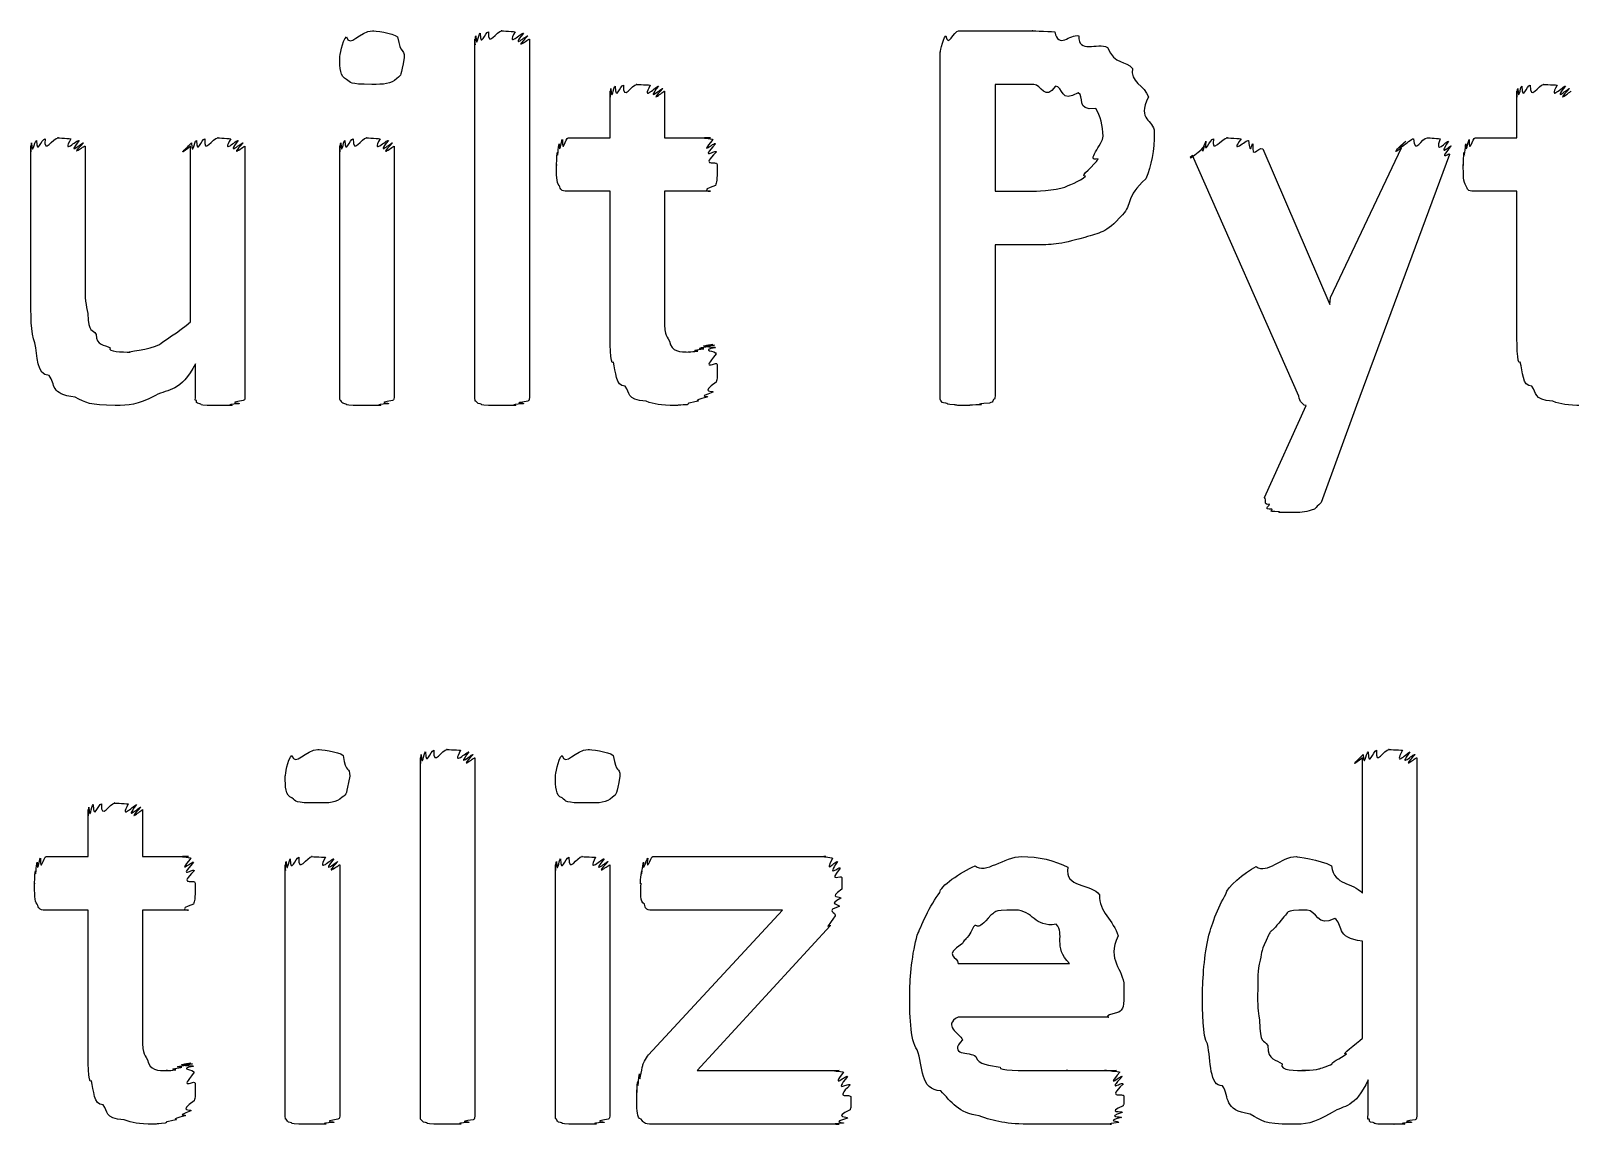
# Model space of a CAD drawing. Header units: millimetres. Extents: x 0 to 216, y 0 to 279.
# Drawn here: x 27.86 to 38.01, y 147.65 to 154.86 of the extents above; entities that cross this region are included whole.
import ezdxf

# ---------------------------------------------------------------- set-up
doc = ezdxf.new("R2010")
doc.units = ezdxf.units.MM
doc.layers.get('0').update_dxf_attribs({"linetype": 'CONTINUOUS'})

msp = doc.modelspace()

# ---------------------------------------------------------------- linework, layer by layer
at = {"color": 0}
for p, q in [((30.7895, 152.443), (30.7895, 154.802)), ((31.1478, 154.802), (31.1478, 152.443)), ((33.9755, 154.857), (34.4661, 154.857)), ((33.8542, 152.448), (33.8542, 154.719)), ((30.3237, 154.681), (30.3237, 154.681)), ((34.4716, 154.504), (34.2181, 154.504)), ((34.2181, 154.504), (34.2181, 153.799)), ((31.6797, 154.152), (31.6797, 154.46)), ((32.038, 154.46), (32.038, 154.152)), ((37.6548, 154.152), (37.6548, 154.46)), ((35.2654, 154.19), (35.2654, 154.19)), ((27.8626, 153.11), (27.8626, 154.097)), ((28.2208, 154.097), (28.2208, 153.209)), ((28.9154, 152.939), (28.9154, 154.097)), ((29.2737, 154.097), (29.2737, 152.443)), ((29.8993, 152.443), (29.8993, 154.097)), ((30.2576, 154.097), (30.2576, 152.443)), ((31.4041, 154.152), (31.6797, 154.152)), ((32.038, 154.152), (32.3412, 154.152)), ((34.9291, 154.162), (34.9291, 154.162)), ((36.4271, 153.099), (36.8956, 154.085)), ((37.3793, 154.152), (37.6548, 154.152)), ((36.2176, 152.448), (35.5177, 154.036)), ((35.9805, 154.08), (36.4215, 153.054)), ((37.2099, 154.041), (36.5979, 152.388)), ((31.6797, 153.799), (31.3986, 153.799)), ((31.6797, 152.906), (31.6797, 153.799)), ((32.3412, 153.799), (32.038, 153.799)), ((32.038, 153.799), (32.038, 153.027)), ((34.2181, 153.799), (34.4661, 153.799)), ((37.6548, 153.799), (37.3736, 153.799)), ((37.6548, 152.906), (37.6548, 153.799)), ((34.4661, 153.446), (34.2181, 153.446)), ((34.2181, 153.446), (34.2181, 152.454)), ((36.4215, 153.054), (36.4271, 153.099)), ((28.9485, 152.443), (28.9485, 152.663)), ((32.3853, 152.658), (32.3853, 152.658)), ((35.9914, 151.781), (36.2673, 152.388)), ((36.5979, 152.388), (36.3664, 151.748)), ((30.4298, 147.706), (30.4298, 150.066)), ((30.7881, 150.066), (30.7881, 147.706)), ((36.6367, 149.173), (36.6367, 150.066)), ((36.9947, 150.066), (36.9947, 147.706)), ((29.9641, 149.944), (29.9641, 149.944)), ((31.7445, 149.944), (31.7445, 149.944)), ((28.2401, 149.415), (28.2401, 149.724)), ((28.5984, 149.724), (28.5984, 149.415)), ((27.9645, 149.415), (28.2401, 149.415)), ((28.5984, 149.415), (28.9016, 149.415)), ((29.5396, 147.706), (29.5396, 149.36)), ((29.8979, 149.36), (29.8979, 147.706)), ((31.3201, 147.706), (31.3201, 149.36)), ((31.6784, 149.36), (31.6784, 147.706)), ((31.9609, 149.415), (33.1018, 149.415)), ((33.2066, 149.277), (33.2066, 149.2)), ((28.2401, 149.062), (27.959, 149.062)), ((28.2401, 148.169), (28.2401, 149.062)), ((28.9016, 149.062), (28.5984, 149.062)), ((28.5984, 149.062), (28.5984, 148.291)), ((31.9333, 148.109), (32.8152, 149.062)), ((32.8152, 149.062), (31.9609, 149.062)), ((33.1294, 148.958), (32.253, 148.004)), ((36.6367, 148.219), (36.6367, 148.858)), ((33.9742, 148.71), (34.7073, 148.71)), ((35.0655, 148.561), (35.0655, 148.5)), ((34.9608, 148.357), (33.9742, 148.357)), ((32.253, 148.004), (33.19, 148.004)), ((28.9457, 147.921), (28.9457, 147.921)), ((36.6751, 147.712), (36.6751, 147.943)), ((31.8561, 147.794), (31.8561, 147.877)), ((33.2672, 147.828), (33.2672, 147.828)), ((33.19, 147.651), (31.9609, 147.651))]:
    msp.add_line(p, q, dxfattribs=at)
for points in [[(29.8993, 154.681), (29.8993, 154.687), (29.9131, 154.792), (29.9434, 154.818)], [(29.9434, 154.818), (29.9613, 154.739), (30.033, 154.857), (30.1143, 154.857)], [(30.1143, 154.857), (30.1225, 154.857), (30.2493, 154.843), (30.2796, 154.818)], [(30.2796, 154.818), (30.2989, 154.692), (30.3237, 154.75), (30.3237, 154.681)], [(30.7895, 154.802), (30.7895, 154.71), (30.7909, 154.816), (30.795, 154.824)], [(30.795, 154.824), (30.8005, 154.725), (30.8115, 154.836), (30.8226, 154.841)], [(30.8226, 154.841), (30.8253, 154.736), (30.8556, 154.851), (30.8777, 154.851)], [(30.8777, 154.851), (30.8736, 154.739), (30.9328, 154.857), (30.9659, 154.857)], [(30.9659, 154.857), (30.9438, 154.857), (31.032, 154.854), (31.0541, 154.851)], [(31.0541, 154.851), (30.9907, 154.736), (31.0982, 154.848), (31.1092, 154.841)], [(31.1092, 154.841), (31.0169, 154.725), (31.1326, 154.831), (31.1368, 154.824)], [(31.1368, 154.824), (31.0279, 154.71), (31.1478, 154.809), (31.1478, 154.802)], [(33.8542, 154.719), (33.8542, 154.694), (33.8667, 154.802), (33.8928, 154.824)], [(33.8928, 154.824), (33.9053, 154.739), (33.9452, 154.857), (33.9755, 154.857)], [(34.4661, 154.857), (34.4303, 154.857), (34.5653, 154.854), (34.6094, 154.851)], [(34.6094, 154.851), (34.637, 154.732), (34.7059, 154.838), (34.7693, 154.824)], [(34.7693, 154.824), (34.761, 154.703), (34.8933, 154.783), (34.9567, 154.747)], [(34.9567, 154.747), (35.0077, 154.628), (35.078, 154.664), (35.1221, 154.609)], [(29.9434, 154.537), (29.8993, 154.551), (29.8993, 154.611), (29.8993, 154.681)], [(30.3237, 154.681), (30.2989, 154.555), (30.3072, 154.568), (30.2741, 154.543)], [(35.1221, 154.609), (35.1, 154.522), (35.2048, 154.495), (35.2268, 154.421)], [(30.1088, 154.504), (29.9572, 154.504), (29.9723, 154.515), (29.9434, 154.537)], [(30.2741, 154.543), (30.2369, 154.504), (30.1887, 154.504), (30.1088, 154.504)], [(31.6852, 154.477), (31.6907, 154.375), (31.7018, 154.489), (31.7128, 154.493)], [(31.7128, 154.493), (31.7155, 154.383), (31.7459, 154.499), (31.7679, 154.499)], [(31.7679, 154.499), (31.7638, 154.386), (31.823, 154.504), (31.8561, 154.504)], [(31.8561, 154.504), (31.8341, 154.504), (31.9223, 154.501), (31.9443, 154.499)], [(31.9443, 154.499), (31.8809, 154.383), (31.9884, 154.496), (31.9994, 154.493)], [(31.9994, 154.493), (31.9071, 154.375), (32.0228, 154.484), (32.027, 154.477)], [(34.6149, 154.493), (34.5488, 154.386), (34.5185, 154.504), (34.4716, 154.504)], [(34.7638, 154.449), (34.648, 154.375), (34.6659, 154.489), (34.6149, 154.493)], [(37.6604, 154.477), (37.6661, 154.375), (37.677, 154.489), (37.688, 154.493)], [(37.688, 154.493), (37.6908, 154.383), (37.7211, 154.499), (37.743, 154.499)], [(37.743, 154.499), (37.7391, 154.386), (37.7984, 154.504), (37.8312, 154.504)], [(37.8312, 154.504), (37.8093, 154.504), (37.8975, 154.501), (37.9194, 154.499)], [(37.9194, 154.499), (37.8562, 154.383), (37.9635, 154.496), (37.9748, 154.493)], [(37.9748, 154.493), (37.8823, 154.375), (37.998, 154.484), (38.0023, 154.477)], [(31.6797, 154.46), (31.6797, 154.361), (31.6811, 154.468), (31.6852, 154.477)], [(32.027, 154.477), (31.9181, 154.361), (32.038, 154.463), (32.038, 154.46)], [(34.8795, 154.345), (34.7431, 154.328), (34.8106, 154.427), (34.7638, 154.449)], [(35.2268, 154.421), (35.1469, 154.262), (35.2654, 154.274), (35.2654, 154.19)], [(37.6548, 154.46), (37.6548, 154.361), (37.6562, 154.468), (37.6604, 154.477)], [(38.0023, 154.477), (37.8933, 154.361), (38.0132, 154.463), (38.0132, 154.46)], [(34.9291, 154.162), (34.9236, 154.231), (34.9126, 154.296), (34.8795, 154.345)], [(35.2654, 154.19), (35.2654, 154.063), (35.2461, 153.972), (35.2103, 153.881)], [(27.8626, 154.097), (27.8626, 154.004), (27.8639, 154.11), (27.8681, 154.118)], [(27.8681, 154.118), (27.8736, 154.019), (27.886, 154.131), (27.9011, 154.135)], [(27.9011, 154.135), (27.9025, 154.03), (27.9342, 154.146), (27.9563, 154.146)], [(27.9563, 154.146), (27.9466, 154.033), (28.0072, 154.152), (28.0445, 154.152)], [(28.0445, 154.152), (28.0169, 154.152), (28.1051, 154.149), (28.1271, 154.146)], [(28.1271, 154.146), (28.061, 154.03), (28.1671, 154.142), (28.1823, 154.135)], [(28.1823, 154.135), (28.0899, 154.019), (28.2057, 154.125), (28.2098, 154.118)], [(28.2098, 154.118), (28.101, 154.008), (28.2208, 154.107), (28.2208, 154.097)], [(28.9154, 154.097), (28.7996, 154.004), (28.9168, 154.11), (28.9209, 154.118)], [(28.9209, 154.118), (28.9278, 154.019), (28.9388, 154.131), (28.954, 154.135)], [(28.954, 154.135), (28.9567, 154.03), (28.987, 154.146), (29.0091, 154.146)], [(29.0091, 154.146), (29.0008, 154.033), (29.0601, 154.152), (29.0973, 154.152)], [(29.0973, 154.152), (29.0711, 154.152), (29.1579, 154.149), (29.1799, 154.146)], [(29.1799, 154.146), (29.1152, 154.03), (29.2185, 154.142), (29.2296, 154.135)], [(29.2296, 154.135), (29.1414, 154.019), (29.2544, 154.125), (29.2626, 154.118)], [(29.2626, 154.118), (29.1551, 154.004), (29.2737, 154.103), (29.2737, 154.097)], [(29.8993, 154.097), (29.8993, 154.004), (29.9007, 154.11), (29.9048, 154.118)], [(29.9048, 154.118), (29.9103, 154.019), (29.9213, 154.131), (29.9324, 154.135)], [(29.9324, 154.135), (29.9351, 154.03), (29.9654, 154.146), (29.9875, 154.146)], [(29.9875, 154.146), (29.9834, 154.033), (30.0426, 154.152), (30.0757, 154.152)], [(30.0757, 154.152), (30.0536, 154.152), (30.1418, 154.149), (30.1639, 154.146)], [(30.1639, 154.146), (30.1005, 154.03), (30.208, 154.142), (30.219, 154.135)], [(30.219, 154.135), (30.1267, 154.019), (30.2424, 154.125), (30.2466, 154.118)], [(30.2466, 154.118), (30.1377, 154.004), (30.2576, 154.103), (30.2576, 154.097)], [(31.3325, 154.058), (31.3338, 153.993), (31.3393, 154.098), (31.3435, 154.113)], [(31.3435, 154.113), (31.3449, 154.022), (31.3573, 154.136), (31.3655, 154.141)], [(31.3655, 154.141), (31.3628, 154.033), (31.389, 154.152), (31.4041, 154.152)], [(32.3412, 154.152), (32.2447, 154.152), (32.3536, 154.147), (32.3577, 154.141)], [(32.3577, 154.141), (32.2557, 154.022), (32.3701, 154.127), (32.3742, 154.113)], [(32.3742, 154.113), (32.264, 153.993), (32.3798, 154.08), (32.3798, 154.058)], [(34.8961, 154.014), (34.8051, 153.989), (34.9291, 154.11), (34.9291, 154.162)], [(35.5177, 154.036), (35.4556, 153.982), (35.5946, 154.081), (35.5946, 154.097)], [(35.5946, 154.097), (35.5727, 154.011), (35.5974, 154.121), (35.6059, 154.129)], [(35.6059, 154.129), (35.5907, 154.026), (35.6334, 154.142), (35.6553, 154.146)], [(35.6553, 154.146), (35.6387, 154.033), (35.7117, 154.152), (35.7491, 154.152)], [(35.7491, 154.152), (35.7117, 154.152), (35.8151, 154.149), (35.8373, 154.146)], [(35.8373, 154.146), (35.7558, 154.03), (35.8757, 154.142), (35.887, 154.135)], [(35.887, 154.135), (35.8994, 154.019), (35.9103, 154.124), (35.9145, 154.113)], [(35.9145, 154.113), (35.9103, 154), (35.9435, 154.094), (35.9805, 154.08)], [(36.8956, 154.085), (36.7993, 154.015), (36.9122, 154.125), (36.9231, 154.129)], [(36.9231, 154.129), (36.8212, 154.026), (36.9506, 154.142), (36.9729, 154.146)], [(36.9729, 154.146), (36.9838, 154.033), (37.0251, 154.152), (37.0664, 154.152)], [(37.0664, 154.152), (37.0568, 154.152), (37.127, 154.149), (37.1493, 154.146)], [(37.1493, 154.146), (37.1052, 154.026), (37.1934, 154.136), (37.2043, 154.129)], [(37.2043, 154.129), (37.127, 154.011), (37.2209, 154.11), (37.2209, 154.097)], [(37.2209, 154.097), (37.127, 153.982), (37.2166, 154.063), (37.2099, 154.041)], [(37.3077, 154.058), (37.3091, 153.993), (37.3144, 154.098), (37.3186, 154.113)], [(37.3186, 154.113), (37.32, 154.022), (37.3324, 154.136), (37.3408, 154.141)], [(37.3408, 154.141), (37.338, 154.033), (37.3641, 154.152), (37.3793, 154.152)], [(31.3269, 153.975), (31.3269, 153.949), (31.3283, 154.036), (31.3325, 154.058)], [(32.3798, 154.058), (32.2667, 153.949), (32.3853, 154.008), (32.3853, 153.975)], [(34.8134, 153.898), (34.7652, 153.898), (34.8768, 153.97), (34.8961, 154.014)], [(37.302, 153.975), (37.302, 153.949), (37.3034, 154.036), (37.3077, 154.058)], [(31.3435, 153.837), (31.3269, 153.854), (31.3269, 153.912), (31.3269, 153.975)], [(32.3853, 153.975), (32.3853, 153.854), (32.3812, 153.866), (32.3742, 153.837)], [(34.6756, 153.826), (34.6921, 153.834), (34.7762, 153.868), (34.8134, 153.898)], [(35.2103, 153.881), (35.0738, 153.761), (35.1221, 153.711), (35.0559, 153.644)], [(37.3186, 153.837), (37.302, 153.854), (37.302, 153.912), (37.302, 153.975)], [(31.3986, 153.799), (31.3517, 153.799), (31.3573, 153.811), (31.3435, 153.837)], [(32.3742, 153.837), (32.253, 153.799), (32.3549, 153.799), (32.3412, 153.799)], [(34.4661, 153.799), (34.4634, 153.799), (34.6204, 153.807), (34.6756, 153.826)], [(37.3736, 153.799), (37.3271, 153.799), (37.3324, 153.811), (37.3186, 153.837)], [(35.0559, 153.644), (34.9415, 153.515), (34.9071, 153.531), (34.8079, 153.495)], [(34.8079, 153.495), (34.6287, 153.446), (34.5984, 153.446), (34.4661, 153.446)], [(28.2208, 153.209), (28.2181, 153.082), (28.2264, 153.049), (28.2374, 152.994)], [(27.8901, 152.801), (27.8626, 152.864), (27.8626, 152.988), (27.8626, 153.11)], [(28.2374, 152.994), (28.2443, 152.858), (28.2704, 152.896), (28.2925, 152.856)], [(32.038, 153.027), (32.0353, 152.835), (32.0491, 152.859), (32.0711, 152.812)], [(28.7114, 152.79), (28.7252, 152.806), (28.841, 152.873), (28.9154, 152.939)], [(31.7018, 152.674), (31.6797, 152.644), (31.6797, 152.818), (31.6797, 152.906)], [(37.677, 152.674), (37.6548, 152.644), (37.6548, 152.818), (37.6548, 152.906)], [(27.9838, 152.586), (27.8984, 152.582), (27.908, 152.72), (27.8901, 152.801)], [(28.2925, 152.856), (28.2925, 152.78), (28.349, 152.79), (28.3862, 152.768)], [(28.3862, 152.768), (28.3656, 152.74), (28.4661, 152.74), (28.5185, 152.74)], [(28.5185, 152.74), (28.4827, 152.74), (28.648, 152.757), (28.7114, 152.79)], [(32.0711, 152.812), (32.0835, 152.74), (32.14, 152.74), (32.2034, 152.74)], [(32.2971, 152.762), (32.2227, 152.762), (32.3219, 152.775), (32.3301, 152.779)], [(32.3301, 152.779), (32.2419, 152.774), (32.3494, 152.79), (32.3577, 152.79)], [(32.3577, 152.79), (32.253, 152.774), (32.3646, 152.787), (32.3687, 152.785)], [(32.3687, 152.785), (32.2599, 152.769), (32.3742, 152.779), (32.3742, 152.768)], [(32.3742, 152.768), (32.264, 152.751), (32.3798, 152.747), (32.3798, 152.729)], [(31.7789, 152.514), (31.7128, 152.516), (31.7197, 152.611), (31.7018, 152.674)], [(32.2034, 152.74), (32.1675, 152.74), (32.2433, 152.742), (32.2585, 152.746)], [(32.2585, 152.746), (32.1979, 152.751), (32.286, 152.758), (32.2971, 152.762)], [(32.3798, 152.729), (32.2667, 152.597), (32.3853, 152.687), (32.3853, 152.658)], [(37.7543, 152.514), (37.688, 152.516), (37.695, 152.611), (37.677, 152.674)], [(28.1547, 152.443), (27.9866, 152.461), (28.0279, 152.527), (27.9838, 152.586)], [(28.9485, 152.663), (28.8506, 152.476), (28.7721, 152.498), (28.6839, 152.454)], [(32.3853, 152.658), (32.3853, 152.52), (32.3825, 152.571), (32.3798, 152.542)], [(31.9168, 152.415), (31.7817, 152.428), (31.8148, 152.47), (31.7789, 152.514)], [(32.3577, 152.476), (32.2419, 152.435), (32.3371, 152.454), (32.3191, 152.443)], [(32.3798, 152.542), (32.2599, 152.461), (32.3687, 152.49), (32.3577, 152.476)], [(37.8919, 152.415), (37.7567, 152.428), (37.7899, 152.47), (37.7543, 152.514)], [(28.4193, 152.388), (28.2484, 152.388), (28.2277, 152.406), (28.1547, 152.443)], [(28.6839, 152.454), (28.5598, 152.388), (28.5102, 152.388), (28.4193, 152.388)], [(28.954, 152.421), (28.9388, 152.417), (28.9485, 152.435), (28.9485, 152.443)], [(28.976, 152.399), (28.9457, 152.401), (28.9567, 152.412), (28.954, 152.421)], [(29.0256, 152.388), (28.9719, 152.39), (28.9898, 152.394), (28.976, 152.399)], [(29.1083, 152.388), (29.0118, 152.388), (29.0477, 152.388), (29.0256, 152.388)], [(29.1855, 152.388), (29.078, 152.388), (29.1414, 152.388), (29.1083, 152.388)], [(29.2351, 152.399), (29.1193, 152.39), (29.2075, 152.39), (29.1855, 152.388)], [(29.2626, 152.421), (29.1441, 152.401), (29.2489, 152.406), (29.2351, 152.399)], [(29.2737, 152.443), (29.2737, 152.417), (29.2696, 152.428), (29.2626, 152.421)], [(29.9048, 152.421), (29.8993, 152.417), (29.8993, 152.435), (29.8993, 152.443)], [(29.9324, 152.399), (29.9103, 152.401), (29.9117, 152.412), (29.9048, 152.421)], [(29.9875, 152.388), (29.9351, 152.39), (29.9461, 152.394), (29.9324, 152.399)], [(30.0757, 152.388), (29.9834, 152.388), (30.0123, 152.388), (29.9875, 152.388)], [(30.1639, 152.388), (30.0536, 152.388), (30.1115, 152.388), (30.0757, 152.388)], [(30.219, 152.399), (30.1005, 152.39), (30.1887, 152.39), (30.1639, 152.388)], [(30.2466, 152.421), (30.1267, 152.401), (30.2328, 152.406), (30.219, 152.399)], [(30.2576, 152.443), (30.2548, 152.417), (30.2534, 152.428), (30.2466, 152.421)], [(30.795, 152.415), (30.7895, 152.412), (30.7895, 152.432), (30.7895, 152.443)], [(30.8226, 152.399), (30.8005, 152.401), (30.8019, 152.411), (30.795, 152.415)], [(30.8777, 152.388), (30.8253, 152.39), (30.8364, 152.394), (30.8226, 152.399)], [(30.9659, 152.388), (30.8736, 152.388), (30.9025, 152.388), (30.8777, 152.388)], [(31.0541, 152.388), (30.9438, 152.388), (31.0017, 152.388), (30.9659, 152.388)], [(31.1092, 152.399), (30.9907, 152.39), (31.0789, 152.39), (31.0541, 152.388)], [(31.1368, 152.415), (31.0169, 152.401), (31.123, 152.406), (31.1092, 152.399)], [(31.1478, 152.443), (31.1451, 152.412), (31.1437, 152.422), (31.1368, 152.415)], [(32.1097, 152.388), (32.0105, 152.388), (31.9719, 152.396), (31.9168, 152.415)], [(32.1868, 152.393), (32.1097, 152.388), (32.1345, 152.388), (32.1097, 152.388)], [(32.2585, 152.415), (32.1607, 152.399), (32.2116, 152.4), (32.1868, 152.393)], [(32.3191, 152.443), (32.2048, 152.412), (32.2805, 152.422), (32.2585, 152.415)], [(33.8598, 152.421), (33.8542, 152.417), (33.8542, 152.437), (33.8542, 152.448)], [(33.8928, 152.404), (33.8653, 152.401), (33.8667, 152.412), (33.8598, 152.421)], [(33.948, 152.393), (33.8942, 152.394), (33.9066, 152.4), (33.8928, 152.404)], [(34.0362, 152.388), (33.9383, 152.388), (33.97, 152.389), (33.948, 152.393)], [(34.1244, 152.393), (34.0114, 152.388), (34.072, 152.388), (34.0362, 152.388)], [(34.1795, 152.404), (34.0555, 152.394), (34.1464, 152.396), (34.1244, 152.393)], [(34.207, 152.426), (34.2029, 152.406), (34.1933, 152.411), (34.1795, 152.404)], [(34.2181, 152.454), (34.2139, 152.421), (34.2139, 152.433), (34.207, 152.426)], [(36.2342, 152.41), (36.226, 152.412), (36.2204, 152.433), (36.2176, 152.448)], [(36.2673, 152.388), (36.2451, 152.39), (36.2451, 152.399), (36.2342, 152.41)], [(38.0848, 152.388), (37.9857, 152.388), (37.9469, 152.396), (37.8919, 152.415)], [(36.0246, 151.737), (35.9763, 151.73), (36.0137, 151.763), (35.9914, 151.781)], [(36.0412, 151.704), (35.9763, 151.704), (36.0246, 151.723), (36.0246, 151.737)], [(36.0853, 151.687), (35.9985, 151.69), (36.0521, 151.697), (36.0412, 151.704)], [(36.1678, 151.682), (36.0384, 151.682), (36.1075, 151.685), (36.0853, 151.687)], [(36.3058, 151.699), (36.2522, 151.682), (36.2299, 151.682), (36.1678, 151.682)], [(36.3664, 151.748), (36.3142, 151.704), (36.3389, 151.71), (36.3058, 151.699)], [(29.5396, 149.944), (29.5396, 149.951), (29.5534, 150.056), (29.5837, 150.082)], [(29.5837, 150.082), (29.6017, 150.002), (29.6733, 150.121), (29.7546, 150.121)], [(29.7546, 150.121), (29.7629, 150.121), (29.8897, 150.107), (29.92, 150.082)], [(29.92, 150.082), (29.9393, 149.955), (29.9641, 150.013), (29.9641, 149.944)], [(30.4298, 150.066), (30.4298, 149.973), (30.4312, 150.079), (30.4353, 150.088)], [(30.4353, 150.088), (30.4409, 149.988), (30.4519, 150.1), (30.4629, 150.104)], [(30.4629, 150.104), (30.4657, 149.999), (30.496, 150.115), (30.518, 150.115)], [(30.518, 150.115), (30.5139, 150.002), (30.5732, 150.121), (30.6062, 150.121)], [(30.6062, 150.121), (30.5842, 150.121), (30.6724, 150.118), (30.6944, 150.115)], [(30.6944, 150.115), (30.631, 149.999), (30.7385, 150.111), (30.7496, 150.104)], [(30.7496, 150.104), (30.6572, 149.988), (30.773, 150.095), (30.7771, 150.088)], [(30.7771, 150.088), (30.6682, 149.973), (30.7881, 150.072), (30.7881, 150.066)], [(31.3201, 149.944), (31.3201, 149.951), (31.3338, 150.056), (31.3642, 150.082)], [(31.3642, 150.082), (31.3821, 150.002), (31.4537, 150.121), (31.535, 150.121)], [(31.535, 150.121), (31.5433, 150.121), (31.6701, 150.107), (31.7004, 150.082)], [(31.7004, 150.082), (31.7197, 149.955), (31.7445, 150.013), (31.7445, 149.944)], [(36.6367, 150.066), (36.5206, 149.973), (36.6377, 150.079), (36.642, 150.088)], [(36.642, 150.088), (36.649, 149.988), (36.66, 150.1), (36.6751, 150.104)], [(36.6751, 150.104), (36.678, 149.995), (36.7083, 150.111), (36.7302, 150.115)], [(36.7302, 150.115), (36.7221, 150.002), (36.7799, 150.121), (36.8131, 150.121)], [(36.8131, 150.121), (36.7923, 150.121), (36.879, 150.118), (36.9013, 150.115)], [(36.9013, 150.115), (36.8363, 149.995), (36.9397, 150.107), (36.9506, 150.104)], [(36.9506, 150.104), (36.8625, 149.988), (36.9757, 150.095), (36.9838, 150.088)], [(36.9838, 150.088), (36.8762, 149.973), (36.9947, 150.072), (36.9947, 150.066)], [(29.5837, 149.801), (29.5396, 149.815), (29.5396, 149.874), (29.5396, 149.944)], [(29.9641, 149.944), (29.9393, 149.819), (29.9475, 149.831), (29.9145, 149.806)], [(31.3642, 149.801), (31.3201, 149.815), (31.3201, 149.874), (31.3201, 149.944)], [(31.7445, 149.944), (31.7197, 149.819), (31.728, 149.831), (31.6949, 149.806)], [(28.2401, 149.724), (28.2401, 149.625), (28.2415, 149.732), (28.2456, 149.74)], [(28.2456, 149.74), (28.2512, 149.638), (28.2622, 149.753), (28.2732, 149.757)], [(28.2732, 149.757), (28.2759, 149.647), (28.3063, 149.762), (28.3283, 149.762)], [(28.3283, 149.762), (28.3242, 149.649), (28.3834, 149.768), (28.4165, 149.768)], [(28.4165, 149.768), (28.3945, 149.768), (28.4827, 149.765), (28.5047, 149.762)], [(28.5047, 149.762), (28.4413, 149.647), (28.5488, 149.76), (28.5598, 149.757)], [(28.5598, 149.757), (28.4675, 149.638), (28.5833, 149.747), (28.5874, 149.74)], [(28.5874, 149.74), (28.4786, 149.625), (28.5984, 149.727), (28.5984, 149.724)], [(29.7491, 149.768), (29.5975, 149.768), (29.6127, 149.779), (29.5837, 149.801)], [(29.9145, 149.806), (29.8772, 149.768), (29.829, 149.768), (29.7491, 149.768)], [(31.5295, 149.768), (31.3779, 149.768), (31.3931, 149.779), (31.3642, 149.801)], [(31.6949, 149.806), (31.6577, 149.768), (31.6095, 149.768), (31.5295, 149.768)], [(27.8874, 149.239), (27.8874, 149.213), (27.8887, 149.299), (27.8929, 149.321)], [(27.8929, 149.321), (27.8942, 149.257), (27.8997, 149.362), (27.9039, 149.377)], [(27.9039, 149.377), (27.9053, 149.286), (27.9177, 149.4), (27.926, 149.404)], [(27.926, 149.404), (27.9232, 149.297), (27.9494, 149.415), (27.9645, 149.415)], [(28.9016, 149.415), (28.8051, 149.415), (28.914, 149.411), (28.9181, 149.404)], [(28.9181, 149.404), (28.8162, 149.286), (28.9305, 149.39), (28.9347, 149.377)], [(28.9347, 149.377), (28.8244, 149.257), (28.9402, 149.344), (28.9402, 149.321)], [(28.9402, 149.321), (28.8272, 149.213), (28.9457, 149.272), (28.9457, 149.239)], [(29.5396, 149.36), (29.5396, 149.268), (29.541, 149.374), (29.5451, 149.382)], [(29.5451, 149.382), (29.5506, 149.283), (29.5617, 149.394), (29.5727, 149.399)], [(29.5727, 149.399), (29.5754, 149.294), (29.6058, 149.41), (29.6278, 149.41)], [(29.6278, 149.41), (29.6237, 149.297), (29.6829, 149.415), (29.716, 149.415)], [(29.716, 149.415), (29.694, 149.415), (29.7822, 149.412), (29.8042, 149.41)], [(29.8042, 149.41), (29.7408, 149.294), (29.8483, 149.406), (29.8593, 149.399)], [(29.8593, 149.399), (29.767, 149.283), (29.8827, 149.389), (29.8869, 149.382)], [(29.8869, 149.382), (29.778, 149.268), (29.8979, 149.367), (29.8979, 149.36)], [(31.3201, 149.36), (31.3201, 149.268), (31.3214, 149.374), (31.3256, 149.382)], [(31.3256, 149.382), (31.3311, 149.283), (31.3421, 149.394), (31.3531, 149.399)], [(31.3531, 149.399), (31.3559, 149.294), (31.3862, 149.41), (31.4083, 149.41)], [(31.4083, 149.41), (31.4041, 149.297), (31.4634, 149.415), (31.4965, 149.415)], [(31.4965, 149.415), (31.4744, 149.415), (31.5626, 149.412), (31.5847, 149.41)], [(31.5847, 149.41), (31.5213, 149.294), (31.6288, 149.406), (31.6398, 149.399)], [(31.6398, 149.399), (31.5474, 149.283), (31.6632, 149.389), (31.6673, 149.382)], [(31.6673, 149.382), (31.5584, 149.268), (31.6784, 149.367), (31.6784, 149.36)], [(31.8837, 149.239), (31.874, 149.213), (31.885, 149.299), (31.8892, 149.321)], [(31.8892, 149.321), (31.8809, 149.257), (31.8961, 149.362), (31.9002, 149.377)], [(31.9002, 149.377), (31.8919, 149.286), (31.9168, 149.4), (31.9278, 149.404)], [(31.9278, 149.404), (31.914, 149.297), (31.9498, 149.415), (31.9609, 149.415)], [(33.1018, 149.415), (33.0577, 149.415), (33.1349, 149.411), (33.1459, 149.404)], [(33.1459, 149.404), (33.0825, 149.286), (33.1707, 149.393), (33.179, 149.382)], [(33.179, 149.382), (33.0977, 149.263), (33.1914, 149.356), (33.1956, 149.338)], [(33.1956, 149.338), (33.1088, 149.231), (33.2066, 149.302), (33.2066, 149.277)], [(33.8529, 149.178), (33.8487, 149.217), (33.9921, 149.313), (34.0844, 149.354)], [(34.0844, 149.354), (34.1505, 149.297), (34.2787, 149.415), (34.3931, 149.415)], [(34.3931, 149.415), (34.4992, 149.415), (34.6108, 149.39), (34.6963, 149.344)], [(34.6963, 149.344), (34.6687, 149.206), (34.8506, 149.239), (34.9057, 149.162)], [(35.7382, 149.167), (35.741, 149.213), (35.8592, 149.308), (35.9364, 149.349)], [(35.9364, 149.349), (36.0137, 149.297), (36.1019, 149.415), (36.201, 149.415)], [(36.201, 149.415), (36.1968, 149.415), (36.3622, 149.394), (36.4324, 149.354)], [(36.4324, 149.354), (36.4546, 149.217), (36.5704, 149.253), (36.6367, 149.173)], [(27.9039, 149.101), (27.8874, 149.117), (27.8874, 149.175), (27.8874, 149.239)], [(28.9457, 149.239), (28.9457, 149.117), (28.9416, 149.13), (28.9347, 149.101)], [(31.9057, 149.101), (31.874, 149.117), (31.8837, 149.175), (31.8837, 149.239)], [(33.2011, 149.14), (33.1046, 149.096), (33.197, 149.102), (33.19, 149.085)], [(33.2066, 149.2), (33.1088, 149.131), (33.2038, 149.158), (33.2011, 149.14)], [(33.7041, 148.897), (33.7234, 148.944), (33.7895, 149.101), (33.8529, 149.178)], [(34.9057, 149.162), (34.8961, 149.051), (35.0008, 148.994), (35.027, 148.892)], [(35.6224, 148.886), (35.6348, 148.937), (35.6856, 149.09), (35.7382, 149.167)], [(27.959, 149.062), (27.9122, 149.062), (27.9177, 149.075), (27.9039, 149.101)], [(28.9347, 149.101), (28.8134, 149.062), (28.9154, 149.062), (28.9016, 149.062)], [(31.9609, 149.062), (31.903, 149.062), (31.9195, 149.075), (31.9057, 149.101)], [(33.1625, 149.024), (33.0715, 148.9), (33.1432, 148.983), (33.1294, 148.958)], [(33.19, 149.085), (33.0908, 149.058), (33.1735, 149.046), (33.1625, 149.024)], [(34.1891, 149.029), (34.0844, 148.904), (34.1065, 148.985), (34.0734, 148.952)], [(34.349, 149.062), (34.1753, 149.062), (34.236, 149.051), (34.1891, 149.029)], [(34.6191, 148.969), (34.473, 148.944), (34.4702, 149.062), (34.349, 149.062)], [(36.1184, 149.018), (36.0165, 148.886), (36.044, 148.948), (36.0193, 148.897)], [(36.2726, 149.062), (36.1019, 149.062), (36.1625, 149.047), (36.1184, 149.018)], [(36.4546, 149.007), (36.3403, 148.944), (36.3347, 149.062), (36.2726, 149.062)], [(34.0734, 148.952), (34.021, 148.842), (34.0196, 148.886), (34.0017, 148.842)], [(34.7073, 148.71), (34.5943, 148.82), (34.6811, 148.905), (34.6191, 148.969)], [(36.6367, 148.858), (36.4575, 148.875), (36.5125, 148.974), (36.4546, 149.007)], [(33.6544, 148.528), (33.6544, 148.606), (33.671, 148.787), (33.7041, 148.897)], [(34.0017, 148.842), (33.8667, 148.757), (33.9742, 148.757), (33.9742, 148.71)], [(35.027, 148.892), (34.947, 148.728), (35.0655, 148.678), (35.0655, 148.561)], [(35.5836, 148.511), (35.5836, 148.6), (35.596, 148.776), (35.6224, 148.886)], [(36.0193, 148.897), (35.9653, 148.787), (35.9752, 148.794), (35.9639, 148.732)], [(35.9639, 148.732), (35.9435, 148.661), (35.9474, 148.606), (35.9474, 148.544)], [(33.7041, 148.142), (33.6544, 148.205), (33.6544, 148.38), (33.6544, 148.528)], [(35.6168, 148.18), (35.5836, 148.227), (35.5836, 148.397), (35.5836, 148.511)], [(35.9474, 148.544), (35.9435, 148.412), (35.9502, 148.407), (35.9586, 148.34)], [(35.0655, 148.5), (35.0655, 148.401), (35.0545, 148.412), (35.0325, 148.39)], [(33.9742, 148.357), (33.8667, 148.302), (33.9824, 148.252), (34.0017, 148.208)], [(35.0325, 148.39), (34.903, 148.357), (34.9856, 148.357), (34.9608, 148.357)], [(35.9586, 148.34), (35.9615, 148.165), (35.9876, 148.22), (36.0137, 148.169)], [(28.5984, 148.291), (28.5957, 148.099), (28.6095, 148.123), (28.6315, 148.076)], [(34.0017, 148.208), (33.9039, 148.099), (34.0486, 148.131), (34.0899, 148.098)], [(36.5319, 148.114), (36.4836, 148.106), (36.5993, 148.178), (36.6367, 148.219)], [(28.2622, 147.938), (28.2401, 147.908), (28.2401, 148.081), (28.2401, 148.169)], [(31.8947, 148.037), (31.8919, 148.048), (31.9181, 148.083), (31.9333, 148.109)], [(33.8584, 147.872), (33.7234, 147.872), (33.7399, 148.034), (33.7041, 148.142)], [(35.7159, 147.905), (35.6277, 147.896), (35.6387, 148.073), (35.6168, 148.18)], [(36.0137, 148.169), (36.0137, 148.066), (36.0701, 148.081), (36.1075, 148.048)], [(36.4381, 148.048), (36.4173, 148.051), (36.4987, 148.088), (36.5319, 148.114)], [(28.6315, 148.076), (28.6439, 148.004), (28.7004, 148.004), (28.7638, 148.004)], [(28.7638, 148.004), (28.728, 148.004), (28.8037, 148.005), (28.8189, 148.01)], [(28.8189, 148.01), (28.7583, 148.015), (28.8465, 148.022), (28.8575, 148.026)], [(28.8575, 148.026), (28.7831, 148.026), (28.8823, 148.039), (28.8906, 148.042)], [(28.8906, 148.042), (28.8024, 148.037), (28.9099, 148.054), (28.9181, 148.054)], [(28.9181, 148.054), (28.8134, 148.037), (28.925, 148.051), (28.9292, 148.048)], [(28.9292, 148.048), (28.8203, 148.033), (28.9347, 148.042), (28.9347, 148.032)], [(28.9347, 148.032), (28.8244, 148.015), (28.9402, 148.011), (28.9402, 147.993)], [(31.8727, 147.982), (31.874, 147.89), (31.8864, 148.018), (31.8947, 148.037)], [(33.19, 148.004), (33.1088, 148.004), (33.2093, 148), (33.2176, 147.993)], [(34.0899, 148.098), (34.1023, 148.037), (34.1836, 148.044), (34.2497, 148.026)], [(34.2497, 148.026), (34.2346, 148.004), (34.3958, 148.004), (34.4923, 148.004)], [(34.4923, 148.004), (34.5254, 148.004), (34.637, 148.004), (34.6963, 148.004)], [(34.6963, 148.004), (34.6425, 148.004), (34.8038, 148.004), (34.8451, 148.004)], [(34.8451, 148.004), (34.8451, 148.004), (34.9236, 148.004), (34.9498, 148.004)], [(34.9498, 148.004), (34.9002, 148.004), (35.0008, 148.004), (35.0159, 148.004)], [(35.0159, 148.004), (34.925, 148.004), (35.0339, 148), (35.038, 147.993)], [(36.1075, 148.048), (36.0909, 148.004), (36.1982, 148.004), (36.2617, 148.004)], [(36.2617, 148.004), (36.1819, 148.004), (36.3195, 148.007), (36.3499, 148.015)], [(36.3499, 148.015), (36.3583, 148.018), (36.4077, 148.033), (36.4381, 148.048)], [(28.3393, 147.778), (28.2732, 147.779), (28.2801, 147.875), (28.2622, 147.938)], [(28.9402, 147.993), (28.8272, 147.861), (28.9457, 147.95), (28.9457, 147.921)], [(28.9457, 147.921), (28.9457, 147.784), (28.9429, 147.835), (28.9402, 147.806)], [(31.8561, 147.877), (31.8561, 147.823), (31.8575, 147.917), (31.8616, 147.932)], [(31.8616, 147.932), (31.863, 147.857), (31.8685, 147.967), (31.8727, 147.982)], [(33.2176, 147.993), (33.1266, 147.875), (33.2369, 147.979), (33.2452, 147.966)], [(33.2452, 147.966), (33.1418, 147.846), (33.2576, 147.932), (33.2617, 147.91)], [(33.2617, 147.91), (33.1487, 147.802), (33.2672, 147.861), (33.2672, 147.828)], [(35.038, 147.993), (34.936, 147.875), (35.0504, 147.979), (35.0545, 147.966)], [(35.0545, 147.966), (34.9443, 147.85), (35.06, 147.938), (35.06, 147.916)], [(35.06, 147.916), (34.947, 147.806), (35.0655, 147.866), (35.0655, 147.833)], [(35.898, 147.718), (35.7188, 147.742), (35.7628, 147.828), (35.7159, 147.905)], [(36.6751, 147.943), (36.5869, 147.753), (36.5181, 147.779), (36.4381, 147.729)], [(28.9402, 147.806), (28.8203, 147.724), (28.9292, 147.753), (28.9181, 147.739)], [(33.2672, 147.828), (33.2672, 147.735), (33.2645, 147.767), (33.2617, 147.745)], [(34.112, 147.706), (33.9769, 147.724), (33.9273, 147.797), (33.8584, 147.872)], [(35.0655, 147.833), (35.0655, 147.75), (35.0628, 147.791), (35.06, 147.773)], [(28.4772, 147.679), (28.3421, 147.691), (28.3752, 147.734), (28.3393, 147.778)], [(28.8796, 147.706), (28.7652, 147.676), (28.841, 147.686), (28.8189, 147.679)], [(28.9181, 147.739), (28.8024, 147.698), (28.8975, 147.718), (28.8796, 147.706)], [(29.5451, 147.684), (29.5396, 147.68), (29.5396, 147.698), (29.5396, 147.706)], [(29.8979, 147.706), (29.8952, 147.68), (29.8938, 147.691), (29.8869, 147.684)], [(30.4353, 147.679), (30.4298, 147.676), (30.4298, 147.695), (30.4298, 147.706)], [(30.7881, 147.706), (30.7854, 147.676), (30.784, 147.686), (30.7771, 147.679)], [(31.3256, 147.684), (31.3201, 147.68), (31.3201, 147.698), (31.3201, 147.706)], [(31.6784, 147.706), (31.6756, 147.68), (31.6742, 147.691), (31.6673, 147.684)], [(31.8837, 147.684), (31.8561, 147.695), (31.8561, 147.742), (31.8561, 147.794)], [(33.2617, 147.745), (33.1418, 147.691), (33.2521, 147.704), (33.2452, 147.69)], [(34.4592, 147.651), (34.2938, 147.651), (34.2112, 147.669), (34.112, 147.706)], [(35.049, 147.695), (34.9333, 147.669), (35.0394, 147.673), (35.0325, 147.662)], [(35.0545, 147.729), (34.9402, 147.691), (35.0518, 147.706), (35.049, 147.695)], [(35.06, 147.773), (34.9443, 147.718), (35.0573, 147.742), (35.0545, 147.729)], [(36.1678, 147.651), (35.9876, 147.651), (35.9752, 147.673), (35.898, 147.718)], [(36.4381, 147.729), (36.3072, 147.651), (36.2673, 147.651), (36.1678, 147.651)], [(36.6808, 147.684), (36.6642, 147.68), (36.6751, 147.701), (36.6751, 147.712)], [(36.9947, 147.706), (36.9947, 147.676), (36.9905, 147.686), (36.9838, 147.679)], [(28.6701, 147.651), (28.5709, 147.651), (28.5323, 147.66), (28.4772, 147.679)], [(28.7473, 147.657), (28.6701, 147.651), (28.6949, 147.651), (28.6701, 147.651)], [(28.8189, 147.679), (28.7211, 147.662), (28.7721, 147.664), (28.7473, 147.657)], [(29.5727, 147.662), (29.5506, 147.665), (29.552, 147.676), (29.5451, 147.684)], [(29.6278, 147.651), (29.5754, 147.654), (29.5865, 147.658), (29.5727, 147.662)], [(29.716, 147.651), (29.6237, 147.651), (29.6526, 147.651), (29.6278, 147.651)], [(29.8042, 147.651), (29.694, 147.651), (29.7518, 147.651), (29.716, 147.651)], [(29.8593, 147.662), (29.7408, 147.654), (29.829, 147.654), (29.8042, 147.651)], [(29.8869, 147.684), (29.767, 147.665), (29.8731, 147.669), (29.8593, 147.662)], [(30.4629, 147.662), (30.4409, 147.665), (30.4423, 147.675), (30.4353, 147.679)], [(30.518, 147.651), (30.4657, 147.654), (30.4767, 147.658), (30.4629, 147.662)], [(30.6062, 147.651), (30.5139, 147.651), (30.5428, 147.651), (30.518, 147.651)], [(30.6944, 147.651), (30.5842, 147.651), (30.6421, 147.651), (30.6062, 147.651)], [(30.7496, 147.662), (30.631, 147.654), (30.7192, 147.654), (30.6944, 147.651)], [(30.7771, 147.679), (30.6572, 147.665), (30.7633, 147.669), (30.7496, 147.662)], [(31.3531, 147.662), (31.3311, 147.665), (31.3325, 147.676), (31.3256, 147.684)], [(31.4083, 147.651), (31.3559, 147.654), (31.3669, 147.658), (31.3531, 147.662)], [(31.4965, 147.651), (31.4041, 147.651), (31.4331, 147.651), (31.4083, 147.651)], [(31.5847, 147.651), (31.4744, 147.651), (31.5323, 147.651), (31.4965, 147.651)], [(31.6398, 147.662), (31.5213, 147.654), (31.6095, 147.654), (31.5847, 147.651)], [(31.6673, 147.684), (31.5474, 147.665), (31.6536, 147.669), (31.6398, 147.662)], [(31.9609, 147.651), (31.8961, 147.651), (31.9057, 147.662), (31.8837, 147.684)], [(33.2176, 147.657), (33.1088, 147.651), (33.2011, 147.651), (33.19, 147.651)], [(33.2452, 147.69), (33.1266, 147.662), (33.2286, 147.664), (33.2176, 147.657)], [(34.6742, 147.651), (34.5033, 147.651), (34.5364, 147.651), (34.4592, 147.651)], [(34.8506, 147.651), (34.7527, 147.651), (34.7404, 147.651), (34.6742, 147.651)], [(34.9774, 147.651), (34.8561, 147.651), (34.9016, 147.651), (34.8506, 147.651)], [(35.0325, 147.662), (34.9222, 147.651), (35.0104, 147.651), (34.9774, 147.651)], [(36.7083, 147.662), (36.6751, 147.665), (36.6875, 147.676), (36.6808, 147.684)], [(36.7577, 147.651), (36.6998, 147.654), (36.7221, 147.658), (36.7083, 147.662)], [(36.8406, 147.651), (36.7411, 147.651), (36.7799, 147.651), (36.7577, 147.651)], [(36.9122, 147.651), (36.7993, 147.651), (36.8653, 147.651), (36.8406, 147.651)], [(36.9616, 147.662), (36.8434, 147.654), (36.9341, 147.654), (36.9122, 147.651)], [(36.9838, 147.679), (36.8653, 147.665), (36.9729, 147.669), (36.9616, 147.662)]]:
    msp.add_open_spline(points, degree=3, dxfattribs=at)

doc.saveas('drawing.dxf')
